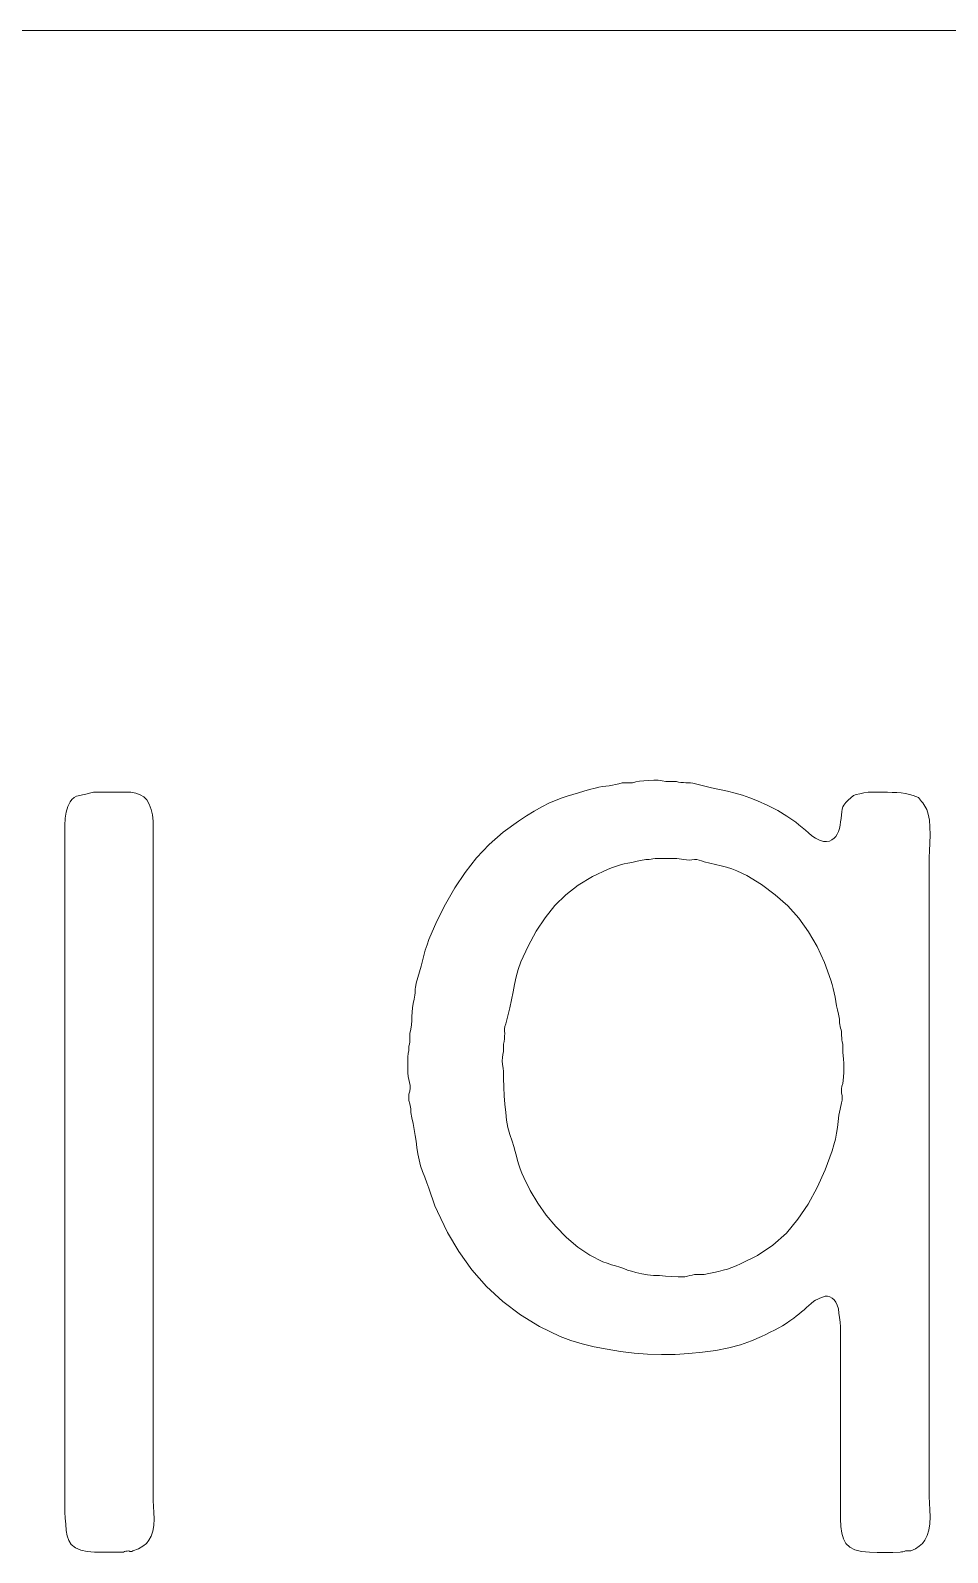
# Model space of a CAD drawing. Header units: millimetres. Extents: x 0 to 160, y 0 to 160.
# Drawn here: x 92.06 to 104.13, y 139.99 to 160 of the extents above; entities that cross this region are included whole.
import ezdxf

# ---------------------------------------------------------------- set-up
doc = ezdxf.new("R2010")
doc.units = ezdxf.units.MM
doc.layers.add('LayerBaseFrame', color=1, linetype='CONTINUOUS', lineweight=0)
doc.layers.add('TextOutline', color=7, linetype='CONTINUOUS', lineweight=0)

# ---------------------------------------------------------------- blocks, each defined once
blk = doc.blocks.new('ELayerBase')
at = {"layer": 'LayerBaseFrame'}
blk.add_line((140, 0), (20, 0), dxfattribs=at)

msp = doc.modelspace()

# ---------------------------------------------------------------- linework, layer by layer
at = {"layer": 'TextOutline'}
for p, q in [((99.495, 150.042), (99.543, 150.054)), ((99.543, 150.054), (99.59, 150.063)), ((99.59, 150.063), (99.635, 150.068)), ((99.635, 150.068), (99.678, 150.07)), ((99.678, 150.07), (99.72, 150.078)), ((99.678, 150.07), (99.678, 150.07)), ((99.678, 150.07), (99.678, 150.07)), ((99.72, 150.078), (99.762, 150.088)), ((99.762, 150.088), (99.804, 150.099)), ((99.804, 150.099), (99.846, 150.112)), ((99.846, 150.112), (99.986, 150.112)), ((99.986, 150.112), (100.026, 150.124)), ((99.986, 150.112), (99.986, 150.112)), ((99.986, 150.112), (99.986, 150.112)), ((100.026, 150.124), (100.074, 150.133)), ((100.074, 150.133), (100.131, 150.138)), ((100.131, 150.138), (100.197, 150.14)), ((100.197, 150.14), (100.263, 150.145)), ((100.197, 150.14), (100.197, 150.14)), ((100.197, 150.14), (100.197, 150.14)), ((100.263, 150.145), (100.323, 150.144)), ((100.323, 150.144), (100.375, 150.138)), ((100.375, 150.138), (100.421, 150.126)), ((100.421, 150.126), (100.561, 150.126)), ((100.561, 150.126), (100.561, 150.126)), ((100.561, 150.126), (100.561, 150.126)), ((100.561, 150.126), (100.59, 150.12)), ((100.59, 150.12), (100.621, 150.116)), ((100.621, 150.116), (100.653, 150.113)), ((100.653, 150.113), (100.687, 150.112)), ((100.687, 150.112), (100.687, 150.112)), ((100.687, 150.112), (100.687, 150.112)), ((100.687, 150.112), (100.716, 150.111)), ((100.716, 150.111), (100.747, 150.109)), ((100.747, 150.109), (100.779, 150.104)), ((100.779, 150.104), (100.814, 150.098)), ((100.814, 150.098), (100.814, 150.098)), ((100.814, 150.098), (100.814, 150.098)), ((100.814, 150.098), (100.919, 150.071)), ((100.919, 150.071), (101.024, 150.046)), ((92.555, 149.798), (92.585, 149.86)), ((92.585, 149.86), (92.609, 149.891)), ((92.585, 149.86), (92.585, 149.86)), ((92.585, 149.86), (92.585, 149.86)), ((92.609, 149.891), (92.638, 149.916)), ((92.638, 149.916), (92.672, 149.933)), ((92.672, 149.933), (92.712, 149.944)), ((92.712, 149.944), (92.749, 149.952)), ((92.712, 149.944), (92.712, 149.944)), ((92.712, 149.944), (92.712, 149.944)), ((92.749, 149.952), (92.792, 149.961)), ((92.792, 149.961), (92.841, 149.973)), ((92.841, 149.973), (92.894, 149.986)), ((92.894, 149.986), (93.09, 149.986)), ((93.09, 149.986), (93.09, 149.986)), ((93.09, 149.986), (93.09, 149.986)), ((93.09, 149.986), (93.167, 149.986)), ((93.167, 149.986), (93.241, 149.986)), ((93.241, 149.986), (93.314, 149.986)), ((93.314, 149.986), (93.385, 149.986)), ((93.385, 149.986), (93.385, 149.986)), ((93.385, 149.986), (93.385, 149.986)), ((93.385, 149.986), (93.451, 149.975)), ((93.451, 149.975), (93.508, 149.954)), ((93.508, 149.954), (93.556, 149.925)), ((93.556, 149.925), (93.595, 149.888)), ((93.595, 149.888), (93.595, 149.888)), ((93.595, 149.888), (93.595, 149.888)), ((93.595, 149.888), (93.627, 149.828)), ((98.892, 149.846), (98.969, 149.879)), ((98.969, 149.879), (99.046, 149.909)), ((99.046, 149.909), (99.124, 149.935)), ((99.124, 149.935), (99.201, 149.958)), ((99.201, 149.958), (99.272, 149.979)), ((99.201, 149.958), (99.201, 149.958)), ((99.201, 149.958), (99.201, 149.958)), ((99.272, 149.979), (99.344, 150)), ((99.344, 150), (99.419, 150.021)), ((99.419, 150.021), (99.495, 150.042)), ((99.495, 150.042), (99.495, 150.042)), ((99.495, 150.042), (99.495, 150.042)), ((101.024, 150.046), (101.129, 150.022)), ((101.129, 150.022), (101.234, 150)), ((101.234, 150), (101.234, 150)), ((101.234, 150), (101.234, 150)), ((101.234, 150), (101.333, 149.976)), ((101.333, 149.976), (101.431, 149.947)), ((101.431, 149.947), (101.529, 149.913)), ((101.529, 149.913), (101.627, 149.874)), ((101.627, 149.874), (101.627, 149.874)), ((101.627, 149.874), (101.627, 149.874)), ((101.627, 149.874), (101.764, 149.814)), ((102.792, 149.852), (102.823, 149.884)), ((102.823, 149.884), (102.855, 149.915)), ((102.855, 149.915), (102.889, 149.944)), ((102.889, 149.944), (102.928, 149.957)), ((102.889, 149.944), (102.889, 149.944)), ((102.889, 149.944), (102.889, 149.944)), ((102.928, 149.957), (102.973, 149.968)), ((102.973, 149.968), (103.026, 149.978)), ((103.026, 149.978), (103.086, 149.986)), ((103.086, 149.986), (103.086, 149.986)), ((103.086, 149.986), (103.086, 149.986)), ((103.086, 149.986), (103.144, 149.986)), ((103.144, 149.986), (103.205, 149.986)), ((103.205, 149.986), (103.27, 149.986)), ((103.27, 149.986), (103.338, 149.986)), ((103.338, 149.986), (103.338, 149.986)), ((103.338, 149.986), (103.338, 149.986)), ((103.338, 149.986), (103.4, 149.985)), ((103.4, 149.985), (103.461, 149.982)), ((103.461, 149.982), (103.52, 149.978)), ((103.52, 149.978), (103.577, 149.972)), ((103.577, 149.972), (103.577, 149.972)), ((103.577, 149.972), (103.577, 149.972)), ((103.577, 149.972), (103.629, 149.958)), ((103.629, 149.958), (103.675, 149.944)), ((103.675, 149.944), (103.713, 149.93)), ((103.713, 149.93), (103.745, 149.916)), ((103.745, 149.916), (103.745, 149.916)), ((103.745, 149.916), (103.745, 149.916)), ((103.745, 149.916), (103.759, 149.901)), ((103.759, 149.901), (103.773, 149.884)), ((103.773, 149.884), (103.787, 149.866)), ((103.787, 149.866), (103.801, 149.846)), ((92.52, 149.644), (92.533, 149.727)), ((92.533, 149.727), (92.555, 149.798)), ((93.627, 149.828), (93.651, 149.762)), ((93.651, 149.762), (93.669, 149.688)), ((93.669, 149.688), (93.679, 149.607)), ((98.485, 149.607), (98.59, 149.675)), ((98.59, 149.675), (98.692, 149.737)), ((98.692, 149.737), (98.793, 149.794)), ((98.793, 149.794), (98.892, 149.846)), ((98.892, 149.846), (98.892, 149.846)), ((98.892, 149.846), (98.892, 149.846)), ((101.764, 149.814), (101.894, 149.748)), ((101.894, 149.748), (102.016, 149.674)), ((102.016, 149.674), (102.132, 149.593)), ((102.728, 149.643), (102.735, 149.691)), ((102.735, 149.691), (102.737, 149.731)), ((102.735, 149.691), (102.735, 149.691)), ((102.735, 149.691), (102.735, 149.691)), ((102.737, 149.731), (102.742, 149.765)), ((102.742, 149.765), (102.751, 149.794)), ((102.751, 149.794), (102.763, 149.818)), ((102.763, 149.818), (102.792, 149.852)), ((102.763, 149.818), (102.763, 149.818)), ((102.763, 149.818), (102.763, 149.818)), ((103.801, 149.846), (103.801, 149.846)), ((103.801, 149.846), (103.801, 149.846)), ((103.801, 149.846), (103.815, 149.825)), ((103.815, 149.825), (103.829, 149.804)), ((103.829, 149.804), (103.843, 149.783)), ((103.843, 149.783), (103.857, 149.762)), ((103.857, 149.762), (103.857, 149.762)), ((103.857, 149.762), (103.857, 149.762)), ((103.857, 149.762), (103.875, 149.698)), ((103.875, 149.698), (103.889, 149.621)), ((92.515, 149.551), (92.52, 149.644)), ((92.515, 149.455), (92.515, 149.551)), ((92.515, 149.551), (92.515, 149.551)), ((92.515, 149.551), (92.515, 149.551)), ((92.515, 149.362), (92.515, 149.455)), ((93.679, 149.607), (93.679, 149.607)), ((93.679, 149.607), (93.679, 149.607)), ((93.679, 149.607), (93.679, 149.522)), ((93.679, 149.522), (93.679, 149.435)), ((98.1, 149.299), (98.284, 149.46)), ((98.284, 149.46), (98.485, 149.607)), ((98.485, 149.607), (98.485, 149.607)), ((98.485, 149.607), (98.485, 149.607)), ((102.132, 149.593), (102.132, 149.593)), ((102.132, 149.593), (102.132, 149.593)), ((102.132, 149.593), (102.174, 149.558)), ((102.174, 149.558), (102.216, 149.523)), ((102.216, 149.523), (102.258, 149.488)), ((102.258, 149.488), (102.3, 149.453)), ((102.3, 149.453), (102.3, 149.453)), ((102.3, 149.453), (102.3, 149.453)), ((102.3, 149.453), (102.344, 149.414)), ((102.675, 149.435), (102.692, 149.47)), ((102.692, 149.47), (102.707, 149.509)), ((102.707, 149.509), (102.714, 149.552)), ((102.707, 149.509), (102.707, 149.509)), ((102.707, 149.509), (102.707, 149.509)), ((102.714, 149.552), (102.721, 149.597)), ((102.721, 149.597), (102.728, 149.643)), ((103.889, 149.621), (103.897, 149.53)), ((103.897, 149.53), (103.899, 149.425)), ((92.515, 149.272), (92.515, 149.362)), ((92.515, 149.187), (92.515, 149.272)), ((93.679, 149.435), (93.679, 149.347)), ((93.679, 149.347), (93.679, 149.257)), ((93.679, 149.257), (93.679, 147.966)), ((97.933, 149.123), (98.1, 149.299)), ((102.344, 149.414), (102.391, 149.383)), ((102.391, 149.383), (102.442, 149.358)), ((102.442, 149.358), (102.497, 149.341)), ((102.497, 149.341), (102.497, 149.341)), ((102.497, 149.341), (102.497, 149.341)), ((102.497, 149.341), (102.537, 149.338)), ((102.537, 149.338), (102.574, 149.344)), ((102.574, 149.344), (102.607, 149.359)), ((102.607, 149.359), (102.637, 149.383)), ((102.637, 149.383), (102.657, 149.407)), ((102.637, 149.383), (102.637, 149.383)), ((102.637, 149.383), (102.637, 149.383)), ((102.657, 149.407), (102.675, 149.435)), ((103.893, 149.317), (103.889, 149.218)), ((103.899, 149.425), (103.893, 149.317)), ((103.899, 149.425), (103.899, 149.425)), ((103.899, 149.425), (103.899, 149.425)), ((92.515, 147.616), (92.515, 149.187)), ((92.515, 149.187), (92.515, 149.187)), ((92.515, 149.187), (92.515, 149.187)), ((97.784, 148.934), (97.933, 149.123)), ((99.924, 149.054), (99.874, 149.046)), ((99.976, 149.064), (99.924, 149.054)), ((100.029, 149.075), (99.976, 149.064)), ((100.084, 149.088), (100.029, 149.075)), ((100.111, 149.094), (100.084, 149.088)), ((100.084, 149.088), (100.084, 149.088)), ((100.084, 149.088), (100.084, 149.088)), ((100.137, 149.099), (100.111, 149.094)), ((100.161, 149.102), (100.137, 149.099)), ((100.182, 149.102), (100.161, 149.102)), ((100.204, 149.103), (100.182, 149.102)), ((100.182, 149.102), (100.182, 149.102)), ((100.182, 149.102), (100.182, 149.102)), ((100.228, 149.106), (100.204, 149.103)), ((100.253, 149.11), (100.228, 149.106)), ((100.281, 149.116), (100.253, 149.11)), ((100.407, 149.116), (100.281, 149.116)), ((100.281, 149.116), (100.281, 149.116)), ((100.281, 149.116), (100.281, 149.116)), ((100.436, 149.116), (100.407, 149.116)), ((100.466, 149.116), (100.436, 149.116)), ((100.499, 149.116), (100.466, 149.116)), ((100.533, 149.116), (100.499, 149.116)), ((100.567, 149.116), (100.533, 149.116)), ((100.533, 149.116), (100.533, 149.116)), ((100.533, 149.116), (100.533, 149.116)), ((100.6, 149.113), (100.567, 149.116)), ((100.63, 149.109), (100.6, 149.113)), ((100.659, 149.102), (100.63, 149.109)), ((100.694, 149.097), (100.659, 149.102)), ((100.659, 149.102), (100.659, 149.102)), ((100.659, 149.102), (100.659, 149.102)), ((100.729, 149.095), (100.694, 149.097)), ((100.765, 149.097), (100.729, 149.095)), ((100.8, 149.102), (100.765, 149.097)), ((100.829, 149.101), (100.8, 149.102)), ((100.8, 149.102), (100.8, 149.102)), ((100.8, 149.102), (100.8, 149.102)), ((100.859, 149.095), (100.829, 149.101)), ((100.892, 149.087), (100.859, 149.095)), ((100.926, 149.074), (100.892, 149.087)), ((101.002, 149.054), (100.926, 149.074)), ((100.926, 149.074), (100.926, 149.074)), ((100.926, 149.074), (100.926, 149.074)), ((101.077, 149.036), (101.002, 149.054)), ((103.886, 149.128), (103.885, 149.046)), ((103.889, 149.218), (103.886, 149.128)), ((97.649, 148.732), (97.784, 148.934)), ((97.784, 148.934), (97.784, 148.934)), ((97.784, 148.934), (97.784, 148.934)), ((99.457, 148.878), (99.271, 148.766)), ((99.664, 148.976), (99.457, 148.878)), ((99.719, 148.996), (99.664, 148.976)), ((99.664, 148.976), (99.664, 148.976)), ((99.664, 148.976), (99.664, 148.976)), ((99.772, 149.015), (99.719, 148.996)), ((99.824, 149.031), (99.772, 149.015)), ((99.874, 149.046), (99.824, 149.031)), ((99.874, 149.046), (99.874, 149.046)), ((99.874, 149.046), (99.874, 149.046)), ((101.149, 149.019), (101.077, 149.036)), ((101.22, 149.004), (101.149, 149.019)), ((101.29, 148.981), (101.22, 149.004)), ((101.22, 149.004), (101.22, 149.004)), ((101.22, 149.004), (101.22, 149.004)), ((101.357, 148.955), (101.29, 148.981)), ((101.423, 148.925), (101.357, 148.955)), ((101.487, 148.892), (101.423, 148.925)), ((101.682, 148.773), (101.487, 148.892)), ((101.487, 148.892), (101.487, 148.892)), ((101.487, 148.892), (101.487, 148.892)), ((103.885, 149.046), (103.885, 140.813)), ((97.525, 148.517), (97.649, 148.732)), ((99.271, 148.766), (99.106, 148.64)), ((101.862, 148.64), (101.682, 148.773)), ((97.411, 148.29), (97.525, 148.517)), ((98.962, 148.499), (98.834, 148.337)), ((99.106, 148.64), (98.962, 148.499)), ((98.962, 148.499), (98.962, 148.499)), ((98.962, 148.499), (98.962, 148.499)), ((102.026, 148.492), (101.862, 148.64)), ((102.174, 148.331), (102.026, 148.492)), ((97.307, 148.05), (97.411, 148.29)), ((98.834, 148.337), (98.717, 148.159)), ((102.3, 148.154), (102.174, 148.331)), ((102.174, 148.331), (102.174, 148.331)), ((102.174, 148.331), (102.174, 148.331)), ((98.717, 148.159), (98.61, 147.965)), ((102.412, 147.959), (102.3, 148.154)), ((93.679, 147.966), (93.679, 142.132)), ((97.239, 147.84), (97.258, 147.91)), ((97.258, 147.91), (97.281, 147.98)), ((97.281, 147.98), (97.307, 148.05)), ((97.307, 148.05), (97.307, 148.05)), ((97.307, 148.05), (97.307, 148.05)), ((98.61, 147.965), (98.513, 147.756)), ((102.511, 147.747), (102.412, 147.959)), ((97.181, 147.626), (97.202, 147.699)), ((97.202, 147.699), (97.223, 147.77)), ((97.223, 147.77), (97.239, 147.84)), ((97.223, 147.77), (97.223, 147.77)), ((97.223, 147.77), (97.223, 147.77)), ((98.481, 147.658), (98.454, 147.56)), ((98.513, 147.756), (98.481, 147.658)), ((98.513, 147.756), (98.513, 147.756)), ((98.513, 147.756), (98.513, 147.756)), ((102.595, 147.518), (102.511, 147.747)), ((92.515, 141.935), (92.515, 147.616)), ((97.133, 147.448), (97.139, 147.475)), ((97.139, 147.475), (97.16, 147.552)), ((97.139, 147.475), (97.139, 147.475)), ((97.139, 147.475), (97.139, 147.475)), ((97.16, 147.552), (97.181, 147.626)), ((98.432, 147.461), (98.415, 147.363)), ((98.454, 147.56), (98.432, 147.461)), ((102.609, 147.461), (102.595, 147.518)), ((102.595, 147.518), (102.595, 147.518)), ((102.595, 147.518), (102.595, 147.518)), ((102.623, 147.405), (102.609, 147.461)), ((97.099, 147.209), (97.111, 147.265)), ((97.111, 147.265), (97.117, 147.293)), ((97.111, 147.265), (97.111, 147.265)), ((97.111, 147.265), (97.111, 147.265)), ((97.117, 147.293), (97.121, 147.321)), ((97.121, 147.321), (97.124, 147.349)), ((97.124, 147.349), (97.125, 147.377)), ((97.125, 147.377), (97.126, 147.399)), ((97.125, 147.377), (97.125, 147.377)), ((97.125, 147.377), (97.125, 147.377)), ((97.126, 147.399), (97.128, 147.423)), ((97.128, 147.423), (97.133, 147.448)), ((98.393, 147.258), (98.37, 147.153)), ((98.415, 147.363), (98.393, 147.258)), ((98.415, 147.363), (98.415, 147.363)), ((98.415, 147.363), (98.415, 147.363)), ((102.637, 147.349), (102.623, 147.405)), ((102.651, 147.293), (102.637, 147.349)), ((102.659, 147.237), (102.651, 147.293)), ((102.651, 147.293), (102.651, 147.293)), ((102.651, 147.293), (102.651, 147.293)), ((97.083, 147.041), (97.085, 147.097)), ((97.085, 147.097), (97.09, 147.153)), ((97.09, 147.153), (97.099, 147.209)), ((98.37, 147.153), (98.344, 147.048)), ((102.668, 147.181), (102.659, 147.237)), ((102.68, 147.125), (102.668, 147.181)), ((102.693, 147.069), (102.68, 147.125)), ((102.699, 147.048), (102.693, 147.069)), ((102.693, 147.069), (102.693, 147.069)), ((102.693, 147.069), (102.693, 147.069)), ((97.055, 146.816), (97.067, 146.872)), ((97.067, 146.872), (97.076, 146.928)), ((97.076, 146.928), (97.081, 146.985)), ((97.081, 146.985), (97.083, 147.041)), ((97.083, 147.041), (97.083, 147.041)), ((97.083, 147.041), (97.083, 147.041)), ((98.3, 146.876), (98.299, 146.845)), ((98.306, 146.908), (98.3, 146.876)), ((98.317, 146.942), (98.306, 146.908)), ((98.344, 147.048), (98.317, 146.942)), ((98.317, 146.942), (98.317, 146.942)), ((98.317, 146.942), (98.317, 146.942)), ((102.704, 147.027), (102.699, 147.048)), ((102.706, 147.006), (102.704, 147.027)), ((102.707, 146.985), (102.706, 147.006)), ((102.708, 146.957), (102.707, 146.985)), ((102.707, 146.985), (102.707, 146.985)), ((102.707, 146.985), (102.707, 146.985)), ((102.711, 146.932), (102.708, 146.957)), ((102.715, 146.908), (102.711, 146.932)), ((102.721, 146.886), (102.715, 146.908)), ((102.727, 146.864), (102.721, 146.886)), ((102.721, 146.886), (102.721, 146.886)), ((102.721, 146.886), (102.721, 146.886)), ((102.732, 146.841), (102.727, 146.864)), ((97.044, 146.648), (97.049, 146.676)), ((97.049, 146.676), (97.055, 146.704)), ((97.055, 146.783), (97.055, 146.816)), ((97.055, 146.816), (97.055, 146.816)), ((97.055, 146.816), (97.055, 146.816)), ((97.055, 146.753), (97.055, 146.783)), ((97.055, 146.727), (97.055, 146.753)), ((97.055, 146.704), (97.055, 146.727)), ((97.055, 146.704), (97.055, 146.704)), ((97.055, 146.704), (97.055, 146.704)), ((98.295, 146.711), (98.289, 146.676)), ((98.289, 146.676), (98.289, 146.578)), ((98.3, 146.746), (98.295, 146.711)), ((98.299, 146.845), (98.303, 146.816)), ((98.302, 146.781), (98.3, 146.746)), ((98.303, 146.816), (98.302, 146.781)), ((98.303, 146.816), (98.303, 146.816)), ((98.303, 146.816), (98.303, 146.816)), ((102.734, 146.815), (102.732, 146.841)), ((102.735, 146.788), (102.734, 146.815)), ((102.736, 146.76), (102.735, 146.788)), ((102.735, 146.788), (102.735, 146.788)), ((102.735, 146.788), (102.735, 146.788)), ((102.739, 146.732), (102.736, 146.76)), ((102.743, 146.704), (102.739, 146.732)), ((102.749, 146.676), (102.743, 146.704)), ((102.749, 146.564), (102.749, 146.676)), ((102.749, 146.676), (102.749, 146.676)), ((102.749, 146.676), (102.749, 146.676)), ((97.027, 146.41), (97.028, 146.463)), ((97.028, 146.463), (97.03, 146.511)), ((97.03, 146.511), (97.035, 146.554)), ((97.035, 146.554), (97.041, 146.592)), ((97.041, 146.592), (97.042, 146.62)), ((97.041, 146.592), (97.041, 146.592)), ((97.041, 146.592), (97.041, 146.592)), ((97.042, 146.62), (97.044, 146.648)), ((98.272, 146.501), (98.271, 146.457)), ((98.271, 146.457), (98.275, 146.41)), ((98.278, 146.541), (98.272, 146.501)), ((98.289, 146.578), (98.278, 146.541)), ((98.289, 146.578), (98.289, 146.578)), ((98.289, 146.578), (98.289, 146.578)), ((102.755, 146.525), (102.749, 146.564)), ((102.76, 146.48), (102.755, 146.525)), ((102.762, 146.427), (102.76, 146.48)), ((97.028, 146.35), (97.027, 146.41)), ((97.027, 146.41), (97.027, 146.41)), ((97.027, 146.41), (97.027, 146.41)), ((97.03, 146.297), (97.028, 146.35)), ((97.035, 146.252), (97.03, 146.297)), ((97.041, 146.213), (97.035, 146.252)), ((98.275, 146.41), (98.275, 146.41)), ((98.275, 146.41), (98.275, 146.41)), ((98.275, 146.41), (98.281, 146.361)), ((98.281, 146.361), (98.286, 146.315)), ((98.286, 146.315), (98.288, 146.27)), ((98.288, 146.27), (98.289, 146.227)), ((102.76, 146.245), (102.762, 146.302)), ((102.763, 146.367), (102.762, 146.427)), ((102.762, 146.302), (102.763, 146.367)), ((102.763, 146.367), (102.763, 146.367)), ((102.763, 146.367), (102.763, 146.367)), ((97.041, 146.213), (97.041, 146.213)), ((97.041, 146.213), (97.041, 146.213)), ((97.052, 146.172), (97.041, 146.213)), ((97.044, 146.017), (97.055, 146.059)), ((97.058, 146.133), (97.052, 146.172)), ((97.055, 146.059), (97.059, 146.095)), ((97.055, 146.059), (97.055, 146.059)), ((97.055, 146.059), (97.055, 146.059)), ((97.059, 146.095), (97.058, 146.133)), ((98.289, 146.227), (98.289, 146.227)), ((98.289, 146.227), (98.289, 146.227)), ((98.289, 146.227), (98.291, 146.11)), ((98.291, 146.11), (98.296, 145.996)), ((102.731, 146.06), (102.732, 146.09)), ((102.735, 146.031), (102.731, 146.06)), ((102.732, 146.09), (102.738, 146.123)), ((102.738, 146.123), (102.749, 146.157)), ((102.749, 146.157), (102.755, 146.197)), ((102.749, 146.157), (102.749, 146.157)), ((102.749, 146.157), (102.749, 146.157)), ((102.755, 146.197), (102.76, 146.245)), ((97.041, 145.975), (97.044, 146.017)), ((97.044, 145.933), (97.041, 145.975)), ((97.055, 145.891), (97.044, 145.933)), ((97.061, 145.87), (97.055, 145.891)), ((97.055, 145.891), (97.055, 145.891)), ((97.055, 145.891), (97.055, 145.891)), ((97.065, 145.849), (97.061, 145.87)), ((98.296, 145.996), (98.305, 145.885)), ((98.305, 145.885), (98.317, 145.778)), ((102.716, 145.821), (102.735, 145.905)), ((102.74, 146.002), (102.735, 146.031)), ((102.735, 146.031), (102.735, 146.031)), ((102.735, 146.031), (102.735, 146.031)), ((102.735, 145.905), (102.74, 145.939)), ((102.735, 145.905), (102.735, 145.905)), ((102.735, 145.905), (102.735, 145.905)), ((102.742, 145.971), (102.74, 146.002)), ((102.74, 145.939), (102.742, 145.971)), ((97.068, 145.827), (97.065, 145.849)), ((97.069, 145.806), (97.068, 145.827)), ((97.07, 145.779), (97.069, 145.806)), ((97.069, 145.806), (97.069, 145.806)), ((97.069, 145.806), (97.069, 145.806)), ((97.072, 145.754), (97.07, 145.779)), ((97.077, 145.73), (97.072, 145.754)), ((97.083, 145.708), (97.077, 145.73)), ((97.097, 145.631), (97.083, 145.708)), ((97.083, 145.708), (97.083, 145.708)), ((97.083, 145.708), (97.083, 145.708)), ((98.317, 145.778), (98.317, 145.778)), ((98.317, 145.778), (98.317, 145.778)), ((98.317, 145.778), (98.328, 145.676)), ((98.328, 145.676), (98.345, 145.579)), ((102.679, 145.582), (102.688, 145.66)), ((102.688, 145.66), (102.7, 145.74)), ((102.7, 145.74), (102.716, 145.821)), ((97.111, 145.554), (97.097, 145.631)), ((97.125, 145.477), (97.111, 145.554)), ((97.139, 145.4), (97.125, 145.477)), ((98.345, 145.579), (98.37, 145.487)), ((98.37, 145.487), (98.401, 145.4)), ((102.654, 145.428), (102.669, 145.505)), ((102.669, 145.505), (102.679, 145.582)), ((102.679, 145.582), (102.679, 145.582)), ((102.679, 145.582), (102.679, 145.582)), ((97.148, 145.316), (97.139, 145.4)), ((97.139, 145.4), (97.139, 145.4)), ((97.139, 145.4), (97.139, 145.4)), ((97.16, 145.235), (97.148, 145.316)), ((98.401, 145.4), (98.401, 145.4)), ((98.401, 145.4), (98.401, 145.4)), ((98.401, 145.4), (98.421, 145.331)), ((98.421, 145.331), (98.44, 145.266)), ((98.44, 145.266), (98.456, 145.205)), ((102.518, 145.023), (102.609, 145.273)), ((102.609, 145.273), (102.634, 145.351)), ((102.609, 145.273), (102.609, 145.273)), ((102.609, 145.273), (102.609, 145.273)), ((102.634, 145.351), (102.654, 145.428)), ((97.176, 145.155), (97.16, 145.235)), ((97.195, 145.077), (97.176, 145.155)), ((97.223, 145.001), (97.195, 145.077)), ((97.195, 145.077), (97.195, 145.077)), ((97.195, 145.077), (97.195, 145.077)), ((98.456, 145.205), (98.471, 145.147)), ((98.471, 145.147), (98.471, 145.147)), ((98.471, 145.147), (98.471, 145.147)), ((98.471, 145.147), (98.487, 145.091)), ((98.487, 145.091), (98.506, 145.035)), ((97.251, 144.926), (97.223, 145.001)), ((97.279, 144.854), (97.251, 144.926)), ((97.307, 144.783), (97.279, 144.854)), ((98.506, 145.035), (98.529, 144.979)), ((98.529, 144.979), (98.556, 144.923)), ((98.556, 144.923), (98.556, 144.923)), ((98.556, 144.923), (98.556, 144.923)), ((98.556, 144.923), (98.64, 144.751)), ((102.412, 144.79), (102.518, 145.023)), ((97.33, 144.705), (97.307, 144.783)), ((97.307, 144.783), (97.307, 144.783)), ((97.307, 144.783), (97.307, 144.783)), ((97.356, 144.628), (97.33, 144.705)), ((98.64, 144.751), (98.738, 144.586)), ((102.293, 144.574), (102.412, 144.79)), ((97.386, 144.551), (97.356, 144.628)), ((97.42, 144.474), (97.386, 144.551)), ((97.549, 144.202), (97.42, 144.474)), ((97.42, 144.474), (97.42, 144.474)), ((97.42, 144.474), (97.42, 144.474)), ((98.738, 144.586), (98.85, 144.428)), ((102.16, 144.376), (102.293, 144.574)), ((98.85, 144.428), (98.976, 144.278)), ((98.976, 144.278), (98.976, 144.278)), ((98.976, 144.278), (98.976, 144.278)), ((98.976, 144.278), (99.115, 144.133)), ((102.008, 144.192), (102.16, 144.376)), ((102.16, 144.376), (102.16, 144.376)), ((102.16, 144.376), (102.16, 144.376)), ((97.7, 143.948), (97.549, 144.202)), ((99.115, 144.133), (99.264, 144.008)), ((101.83, 144.032), (102.008, 144.192)), ((97.872, 143.711), (97.7, 143.948)), ((99.264, 144.008), (99.423, 143.902)), ((99.423, 143.902), (99.593, 143.815)), ((101.403, 143.787), (101.629, 143.897)), ((101.629, 143.897), (101.83, 144.032)), ((98.065, 143.492), (97.872, 143.711)), ((99.593, 143.815), (99.593, 143.815)), ((99.593, 143.815), (99.593, 143.815)), ((99.593, 143.815), (99.65, 143.795)), ((99.65, 143.795), (99.706, 143.776)), ((99.706, 143.776), (99.762, 143.76)), ((99.762, 143.76), (99.818, 143.745)), ((99.818, 143.745), (99.818, 143.745)), ((99.818, 143.745), (99.818, 143.745)), ((99.818, 143.745), (99.868, 143.725)), ((99.868, 143.725), (99.92, 143.706)), ((99.92, 143.706), (99.973, 143.69)), ((99.973, 143.69), (100.028, 143.675)), ((100.028, 143.675), (100.028, 143.675)), ((100.028, 143.675), (100.028, 143.675)), ((100.028, 143.675), (100.105, 143.656)), ((100.105, 143.656), (100.182, 143.643)), ((100.926, 143.647), (100.989, 143.661)), ((100.989, 143.661), (101.052, 143.675)), ((101.052, 143.675), (101.115, 143.689)), ((101.115, 143.689), (101.178, 143.703)), ((101.178, 143.703), (101.234, 143.718)), ((101.178, 143.703), (101.178, 143.703)), ((101.178, 143.703), (101.178, 143.703)), ((101.234, 143.718), (101.29, 143.738)), ((101.29, 143.738), (101.347, 143.761)), ((101.347, 143.761), (101.403, 143.787)), ((101.403, 143.787), (101.403, 143.787)), ((101.403, 143.787), (101.403, 143.787)), ((98.278, 143.293), (98.065, 143.492)), ((98.065, 143.492), (98.065, 143.492)), ((98.065, 143.492), (98.065, 143.492)), ((100.182, 143.643), (100.26, 143.635)), ((100.26, 143.635), (100.337, 143.633)), ((100.337, 143.633), (100.337, 143.633)), ((100.337, 143.633), (100.337, 143.633)), ((100.337, 143.633), (100.416, 143.626)), ((100.416, 143.626), (100.498, 143.622)), ((100.498, 143.622), (100.584, 143.619)), ((100.584, 143.619), (100.673, 143.619)), ((100.673, 143.619), (100.708, 143.626)), ((100.673, 143.619), (100.673, 143.619)), ((100.673, 143.619), (100.673, 143.619)), ((100.708, 143.626), (100.74, 143.633)), ((100.74, 143.633), (100.771, 143.64)), ((100.771, 143.64), (100.8, 143.647)), ((100.8, 143.647), (100.8, 143.647)), ((100.8, 143.647), (100.8, 143.647)), ((100.8, 143.647), (100.829, 143.647)), ((100.829, 143.647), (100.859, 143.647)), ((100.859, 143.647), (100.892, 143.647)), ((100.892, 143.647), (100.926, 143.647)), ((100.926, 143.647), (100.926, 143.647)), ((100.926, 143.647), (100.926, 143.647)), ((98.51, 143.117), (98.278, 143.293)), ((102.336, 143.268), (102.304, 143.24)), ((102.37, 143.296), (102.336, 143.268)), ((102.393, 143.31), (102.37, 143.296)), ((102.37, 143.296), (102.37, 143.296)), ((102.37, 143.296), (102.37, 143.296)), ((102.42, 143.324), (102.393, 143.31)), ((102.449, 143.338), (102.42, 143.324)), ((102.483, 143.352), (102.449, 143.338)), ((102.517, 143.362), (102.483, 143.352)), ((102.483, 143.352), (102.483, 143.352)), ((102.483, 143.352), (102.483, 143.352)), ((102.549, 143.363), (102.517, 143.362)), ((102.58, 143.355), (102.549, 143.363)), ((102.609, 143.338), (102.58, 143.355)), ((102.635, 143.313), (102.609, 143.338)), ((102.609, 143.338), (102.609, 143.338)), ((102.609, 143.338), (102.609, 143.338)), ((102.658, 143.282), (102.635, 143.313)), ((102.677, 143.243), (102.658, 143.282)), ((98.762, 142.964), (98.51, 143.117)), ((102.104, 143.072), (102.055, 143.037)), ((102.139, 143.1), (102.104, 143.072)), ((102.104, 143.072), (102.104, 143.072)), ((102.104, 143.072), (102.104, 143.072)), ((102.174, 143.128), (102.139, 143.1)), ((102.209, 143.156), (102.174, 143.128)), ((102.244, 143.184), (102.209, 143.156)), ((102.273, 143.212), (102.244, 143.184)), ((102.244, 143.184), (102.244, 143.184)), ((102.244, 143.184), (102.244, 143.184)), ((102.304, 143.24), (102.273, 143.212)), ((102.693, 143.198), (102.677, 143.243)), ((102.7, 143.141), (102.693, 143.198)), ((102.693, 143.198), (102.693, 143.198)), ((102.693, 143.198), (102.693, 143.198)), ((102.707, 143.082), (102.7, 143.141)), ((102.714, 143.022), (102.707, 143.082)), ((99.032, 142.833), (98.762, 142.964)), ((101.739, 142.861), (101.683, 142.833)), ((101.795, 142.889), (101.739, 142.861)), ((101.851, 142.917), (101.795, 142.889)), ((101.908, 142.945), (101.851, 142.917)), ((101.957, 142.974), (101.908, 142.945)), ((101.908, 142.945), (101.908, 142.945)), ((101.908, 142.945), (101.908, 142.945)), ((102.006, 143.005), (101.957, 142.974)), ((102.055, 143.037), (102.006, 143.005)), ((102.721, 142.959), (102.714, 143.022)), ((102.721, 142.89), (102.721, 142.959)), ((102.721, 142.959), (102.721, 142.959)), ((102.721, 142.959), (102.721, 142.959)), ((102.721, 142.823), (102.721, 142.89)), ((99.171, 142.781), (99.032, 142.833)), ((99.032, 142.833), (99.032, 142.833)), ((99.032, 142.833), (99.032, 142.833)), ((99.32, 142.735), (99.171, 142.781)), ((99.479, 142.696), (99.32, 142.735)), ((99.65, 142.665), (99.479, 142.696)), ((99.826, 142.634), (99.65, 142.665)), ((99.65, 142.665), (99.65, 142.665)), ((99.65, 142.665), (99.65, 142.665)), ((101.08, 142.651), (100.904, 142.626)), ((101.249, 142.683), (101.08, 142.651)), ((101.08, 142.651), (101.08, 142.651)), ((101.08, 142.651), (101.08, 142.651)), ((101.406, 142.724), (101.249, 142.683)), ((101.551, 142.774), (101.406, 142.724)), ((101.683, 142.833), (101.551, 142.774)), ((101.683, 142.833), (101.683, 142.833)), ((101.683, 142.833), (101.683, 142.833)), ((102.721, 142.757), (102.721, 142.823)), ((102.721, 142.693), (102.721, 142.757)), ((102.721, 142.625), (102.721, 142.693)), ((102.721, 142.693), (102.721, 142.693)), ((102.721, 142.693), (102.721, 142.693)), ((100.004, 142.612), (99.826, 142.634)), ((100.183, 142.599), (100.004, 142.612)), ((100.365, 142.595), (100.183, 142.599)), ((100.546, 142.598), (100.365, 142.595)), ((100.365, 142.595), (100.365, 142.595)), ((100.365, 142.595), (100.365, 142.595)), ((100.726, 142.609), (100.546, 142.598)), ((100.904, 142.626), (100.726, 142.609)), ((102.721, 142.563), (102.721, 142.625)), ((102.721, 142.506), (102.721, 142.563)), ((102.721, 142.454), (102.721, 142.506)), ((102.721, 140.813), (102.721, 142.454)), ((102.721, 142.454), (102.721, 142.454)), ((102.721, 142.454), (102.721, 142.454)), ((93.679, 142.132), (93.679, 140.757)), ((92.515, 140.687), (92.515, 141.935)), ((92.516, 140.604), (92.515, 140.687)), ((93.679, 140.757), (93.679, 140.757)), ((93.679, 140.757), (93.679, 140.757)), ((93.679, 140.757), (93.68, 140.679)), ((93.68, 140.679), (93.683, 140.6)), ((102.721, 140.721), (102.721, 140.813)), ((102.721, 140.628), (102.721, 140.721)), ((103.885, 140.813), (103.885, 140.813)), ((103.885, 140.813), (103.885, 140.813)), ((103.885, 140.813), (103.886, 140.728)), ((103.886, 140.728), (103.889, 140.642)), ((92.519, 140.522), (92.516, 140.604)), ((92.523, 140.443), (92.519, 140.522)), ((93.683, 140.6), (93.687, 140.518)), ((93.687, 140.518), (93.693, 140.435)), ((102.721, 140.532), (102.721, 140.628)), ((102.721, 140.435), (102.721, 140.532)), ((103.889, 140.642), (103.893, 140.553)), ((103.893, 140.553), (103.899, 140.463)), ((103.899, 140.463), (103.895, 140.37)), ((103.899, 140.463), (103.899, 140.463)), ((103.899, 140.463), (103.899, 140.463)), ((92.529, 140.365), (92.523, 140.443)), ((92.534, 140.285), (92.529, 140.365)), ((92.529, 140.365), (92.529, 140.365)), ((92.529, 140.365), (92.529, 140.365)), ((92.547, 140.214), (92.534, 140.285)), ((93.676, 140.273), (93.654, 140.209)), ((93.689, 140.349), (93.676, 140.273)), ((93.693, 140.435), (93.689, 140.349)), ((93.693, 140.435), (93.693, 140.435)), ((93.693, 140.435), (93.693, 140.435)), ((102.725, 140.336), (102.721, 140.435)), ((102.721, 140.435), (102.721, 140.435)), ((102.721, 140.435), (102.721, 140.435)), ((102.739, 140.249), (102.725, 140.336)), ((103.882, 140.288), (103.86, 140.216)), ((103.895, 140.37), (103.882, 140.288)), ((92.569, 140.152), (92.547, 140.214)), ((92.599, 140.098), (92.569, 140.152)), ((92.656, 140.055), (92.599, 140.098)), ((92.599, 140.098), (92.599, 140.098)), ((92.599, 140.098), (92.599, 140.098)), ((92.726, 140.025), (92.656, 140.055)), ((93.543, 140.077), (93.484, 140.044)), ((93.589, 140.114), (93.543, 140.077)), ((93.623, 140.154), (93.589, 140.114)), ((93.654, 140.209), (93.623, 140.154)), ((93.623, 140.154), (93.623, 140.154)), ((93.623, 140.154), (93.623, 140.154)), ((102.76, 140.174), (102.739, 140.249)), ((102.791, 140.112), (102.76, 140.174)), ((102.842, 140.063), (102.791, 140.112)), ((102.791, 140.112), (102.791, 140.112)), ((102.791, 140.112), (102.791, 140.112)), ((102.91, 140.028), (102.842, 140.063)), ((103.755, 140.077), (103.705, 140.044)), ((103.797, 140.114), (103.755, 140.077)), ((103.829, 140.154), (103.797, 140.114)), ((103.86, 140.216), (103.829, 140.154)), ((103.829, 140.154), (103.829, 140.154)), ((103.829, 140.154), (103.829, 140.154)), ((92.81, 140.006), (92.726, 140.025)), ((92.908, 140), (92.81, 140.006)), ((93.005, 140), (92.908, 140)), ((92.908, 140), (92.908, 140)), ((92.908, 140), (92.908, 140)), ((93.101, 140), (93.005, 140)), ((93.195, 140), (93.101, 140)), ((93.287, 140), (93.195, 140)), ((93.302, 140.006), (93.287, 140)), ((93.287, 140), (93.287, 140)), ((93.287, 140), (93.287, 140)), ((93.318, 140.011), (93.302, 140.006)), ((93.337, 140.013), (93.318, 140.011)), ((93.357, 140.014), (93.337, 140.013)), ((93.371, 140.009), (93.357, 140.014)), ((93.357, 140.014), (93.357, 140.014)), ((93.357, 140.014), (93.357, 140.014)), ((93.385, 140.007), (93.371, 140.009)), ((93.399, 140.009), (93.385, 140.007)), ((93.413, 140.014), (93.399, 140.009)), ((93.484, 140.044), (93.413, 140.014)), ((93.413, 140.014), (93.413, 140.014)), ((93.413, 140.014), (93.413, 140.014)), ((102.996, 140.007), (102.91, 140.028)), ((103.1, 140), (102.996, 140.007)), ((103.204, 139.995), (103.1, 140)), ((103.1, 140), (103.1, 140)), ((103.1, 140), (103.1, 140)), ((103.307, 139.993), (103.204, 139.995)), ((103.407, 139.995), (103.307, 139.993)), ((103.506, 140), (103.407, 139.995)), ((103.521, 140.001), (103.506, 140)), ((103.506, 140), (103.506, 140)), ((103.506, 140), (103.506, 140)), ((103.538, 140.004), (103.521, 140.001)), ((103.556, 140.008), (103.538, 140.004)), ((103.577, 140.014), (103.556, 140.008)), ((103.597, 140.014), (103.577, 140.014)), ((103.577, 140.014), (103.577, 140.014)), ((103.577, 140.014), (103.577, 140.014)), ((103.615, 140.014), (103.597, 140.014)), ((103.632, 140.014), (103.615, 140.014)), ((103.647, 140.014), (103.632, 140.014)), ((103.705, 140.044), (103.647, 140.014)), ((103.647, 140.014), (103.647, 140.014)), ((103.647, 140.014), (103.647, 140.014))]:
    msp.add_line(p, q, dxfattribs=at)

# ---------------------------------------------------------------- block references
at = {"layer": 'LayerBaseFrame', "rotation": 180}
msp.add_blockref('ELayerBase', (160, 160), dxfattribs=at)

doc.saveas('drawing.dxf')
